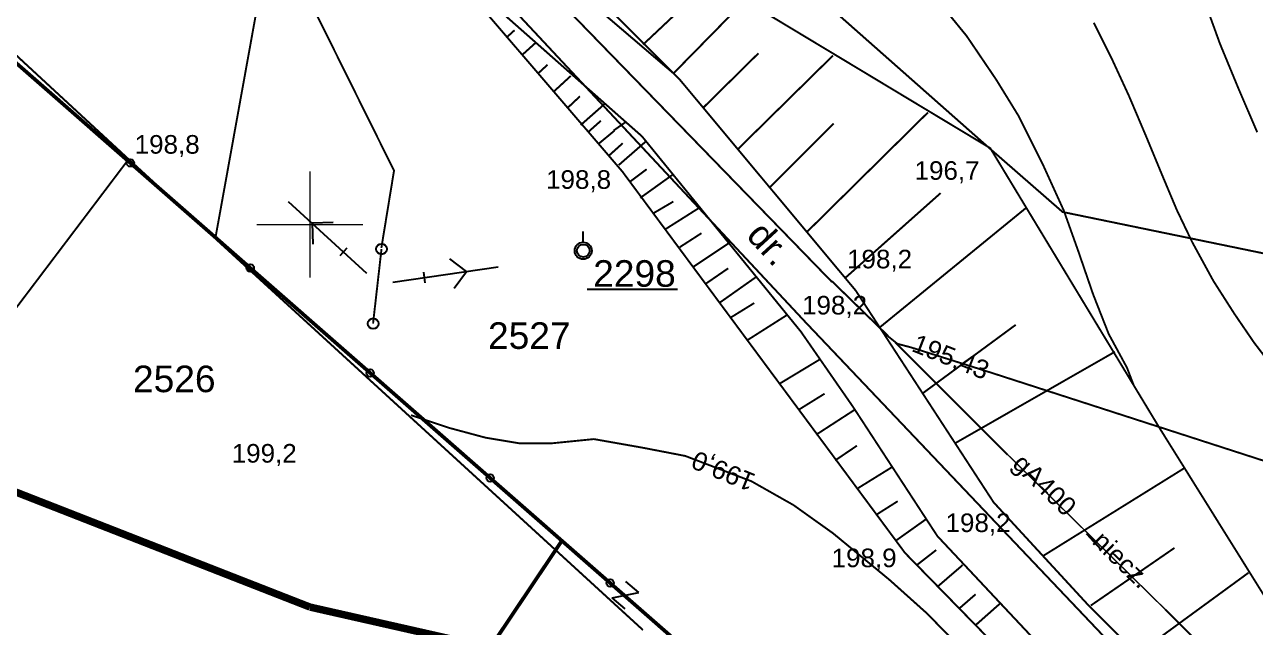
# Model space of a CAD drawing. Extents: x 7572697 to 7573818, y 5546684 to 5547005.
# Drawn here: x 7572786.6 to 7572844.5, y 5546881 to 5546909.4 of the extents above; entities that cross this region are included whole.
import ezdxf
from ezdxf.enums import TextEntityAlignment as Align

# ---------------------------------------------------------------- set-up
doc = ezdxf.new("R2010")
doc.units = 0
doc.header["$MEASUREMENT"] = 0
doc.linetypes.add('1', pattern=[2, 1, -1])
doc.linetypes.add('901', pattern=[0])
doc.styles.add('STYL_ARIAL', font='Arial', dxfattribs={"oblique": 0.1})

# ---------------------------------------------------------------- blocks, each defined once
blk = doc.blocks.new('131')
at = {"color": 0}
blk.add_line((0, 0.4), (0, 0.9), dxfattribs=at)
for radius in [0.4, 0.3]:
    blk.add_circle((0, 0), radius, dxfattribs=at)
blk = doc.blocks.new('510')
at = {"color": 0}
blk.add_circle((0, 0), 0.25, dxfattribs=at)
blk.add_circle((0, 0), 0.25, dxfattribs=at)
blk = doc.blocks.new('517')
at = {"color": 0}
for p, q in [((4.25, 0), (3.55, 0.7)), ((0.75, 0), (5.75, 0)), ((2.25, -0.25), (2.25, 0.25)), ((3.55, -0.7), (4.25, 0))]:
    blk.add_line(p, q, dxfattribs=at)
blk = doc.blocks.new('991')
at = {"color": 0}
for p, q in [((-0.4, 0.5), (0.4, 0.5)), ((0.4, 0.5), (-0.4, -0.5)), ((-0.4, -0.5), (0.4, -0.5))]:
    blk.add_line(p, q, dxfattribs=at)

msp = doc.modelspace()

# ---------------------------------------------------------------- linework, layer by layer
at = {"color": 6, "const_width": 0.35}
for points in [[(7572705, 5547005), (7572708, 5546918), (7572800, 5546882)], [(7573096, 5546815), (7572800, 5546882)]]:
    msp.add_lwpolyline(points, dxfattribs=at)
at = {"color": 2}
for points, const_width in [([(7572751.1935, 5546970.6923), (7572769.582, 5546954.0236), (7572772.6777, 5546951.2057), (7572782.3349, 5546940.7547), (7572799.6651, 5546922.935), (7572824.5492, 5546897.2969)], 0.09), ([(7573082.8418, 5546859.3988), (7573069.4142, 5546867.7993), (7573055.2061, 5546876.6099), (7573048.7238, 5546879.388), (7573037.479, 5546880.5786), (7573023.7075, 5546881.3724), (7572999.3658, 5546883.1583), (7572982.1547, 5546884.5474), (7572980.5672, 5546884.7458), (7572967.1396, 5546886.9948), (7572936.3686, 5546889.5745), (7572913.4689, 5546892.0219), (7572888.3997, 5546894.337), (7572845.6563, 5546898.4777), (7572835.3904, 5546900.5944), (7572831.7524, 5546903.7694), (7572805.0957, 5546927.3437), (7572800.9284, 5546931.9409), (7572850.4717, 5546932.2385)], 0.09), ([(7572824.5425, 5546897.3366), (7572827.1883, 5546894.7569)], 0.09), ([(7572826.9635, 5546894.919), (7572827.6249, 5546894.3899), (7572828.2732, 5546894.2179), (7572832.0435, 5546893.0273), (7572863.132, 5546882.9731)], 0.09), ([(7572827.5191, 5546894.456), (7572832.8108, 5546889.1643)], 0.09), ([(7572832.4321, 5546889.543), (7572840.2191, 5546881.8883)], 0.065), ([(7572836.5149, 5546885.4602), (7572837.1764, 5546884.7326)], 0.09), ([(7572840.2191, 5546881.8883), (7572851.8608, 5546870.2466)], 0.09)]:
    msp.add_lwpolyline(points, dxfattribs=dict(at, const_width=const_width))
at = {"color": 1}
for points, const_width in [([(7572803.3569, 5546898.9014), (7572803.9522, 5546902.5394), (7572800.0496, 5546910.4108), (7572799.8512, 5546911.9983), (7572783.3147, 5546914.7103), (7572773.0753, 5546922.7404), (7572771.091, 5546926.3122), (7572771.6201, 5546929.818), (7572778.1686, 5546941.9491), (7572786.0399, 5546952.4002), (7572792.1253, 5546955.2444), (7572801.4519, 5546957.0304)], 0.09), ([(7572800, 5546897.5), (7572800, 5546902.5)], 0.065), ([(7572800, 5546897.5), (7572800, 5546902.5)], 0.065), ([(7572800, 5546897.5), (7572800, 5546902.5)], 0.065), ([(7572797.5, 5546900), (7572802.5, 5546900)], 0.065), ([(7572797.5, 5546900), (7572802.5, 5546900)], 0.065), ([(7572797.5, 5546900), (7572802.5, 5546900)], 0.065)]:
    msp.add_lwpolyline(points, dxfattribs=dict(at, const_width=const_width))
at = {"color": 0, "linetype": '1', "const_width": 0.09}
for points in [[(7572720.6745, 5546935.6652), (7572744.9501, 5546945.6533), (7572748.2574, 5546946.447), (7572751.7631, 5546946.8439), (7572755.5995, 5546947.1085), (7572758.2454, 5546946.5132), (7572760.2297, 5546945.9179), (7572764.0001, 5546943.6027), (7572769.6092, 5546940.2293), (7572780.3248, 5546933.1517), (7572788.3946, 5546928.3231), (7572792.7073, 5546926.1006), (7572803.5553, 5546918.6261), (7572808.6485, 5546914.3266), (7572817.1416, 5546907.077)], [(7572847.3496, 5546871.3447), (7572836.5678, 5546882.1265), (7572832.1493, 5546886.9286), (7572825.667, 5546896.8902), (7572817.3988, 5546906.8121), (7572807.7415, 5546916.4694), (7572804.6459, 5546919.6179), (7572800.3464, 5546925.5446)], [(7572806.4913, 5546924.1357), (7572807.9796, 5546921.7875), (7572815.2556, 5546915.3052), (7572821.0103, 5546910.212), (7572831.9905, 5546903.5974), (7572839.9545, 5546890.4212), (7572847.2966, 5546878.6472), (7572851.993, 5546874.6123), (7572858.7928, 5546868.6989)], [(7572841.3435, 5546872.7073), (7572829.5034, 5546885.3411), (7572825.5347, 5546891.4266), (7572823.0873, 5546894.9587), (7572815.6128, 5546904.153), (7572805.9555, 5546912.6858), (7572814.6867, 5546902.4994), (7572827.9821, 5546884.5474), (7572839.0945, 5546873.1703)], [(7572803.3626, 5546898.8481), (7572802.9657, 5546895.3424)]]:
    msp.add_lwpolyline(points, dxfattribs=at)
at = {"color": 0, "linetype": '901', "const_width": 0.175}
for points in [[(7572746.3959, 5546942.4114), (7572782.642, 5546910.707), (7572820.7738, 5546877.2978)], [(7572811.8454, 5546885.1205), (7572808.6883, 5546880.4069), (7572809.6475, 5546879.3485)]]:
    msp.add_lwpolyline(points, dxfattribs=at)
at = {"color": 0, "const_width": 0.09}
for points in [[(7572758.3769, 5546933.1347), (7572767.1875, 5546925.0649), (7572775.7203, 5546917.3259), (7572782.8641, 5546911.042), (7572791.3969, 5546903.1442), (7572815.6592, 5546880.9192)], [(7572799.4543, 5546920.9544), (7572795.5517, 5546899.3644)], [(7572800.2141, 5546920.1471), (7572823.299, 5546895.4086), (7572845.9076, 5546871.5828)], [(7572815.6657, 5546908.4723), (7572817.9477, 5546910.622)], [(7572817.0945, 5546907.1163), (7572820.501, 5546910.589)], [(7572809.2562, 5546908.8163), (7572809.62, 5546909.147)], [(7572809.9838, 5546907.9895), (7572810.6453, 5546908.5848)], [(7572818.51, 5546905.5156), (7572821.0897, 5546908.0622)], [(7572820.1306, 5546903.5577), (7572824.5954, 5546907.9564)], [(7572810.7445, 5546907.1296), (7572811.1744, 5546907.5265)], [(7572811.439, 5546906.2366), (7572812.2658, 5546906.9973)], [(7572812.1336, 5546905.509), (7572812.6958, 5546906.0382)], [(7572812.7289, 5546904.6822), (7572813.8534, 5546905.6744)], [(7572813.0861, 5546904.3581), (7572813.6814, 5546904.8873)], [(7572823.3387, 5546899.622), (7572829.0603, 5546905.2775)], [(7572813.5557, 5546903.7892), (7572814.3164, 5546904.4176)], [(7572814.2767, 5546904.4242), (7572814.8389, 5546904.8211)], [(7572821.5858, 5546901.7122), (7572824.6285, 5546904.7549)], [(7572814.0452, 5546903.2336), (7572814.7067, 5546903.8289)], [(7572814.5148, 5546902.797), (7572815.8046, 5546903.9215)], [(7572791.5324, 5546903.2889), (7572791.5318, 5546903.2897), (7572791.5312, 5546903.2906), (7572791.5306, 5546903.2915), (7572791.5301, 5546903.2924), (7572791.5296, 5546903.2933), (7572791.5292, 5546903.2943), (7572791.5288, 5546903.2953), (7572791.5284, 5546903.2962), (7572791.5281, 5546903.2972), (7572791.5278, 5546903.2982), (7572791.5275, 5546903.2992), (7572791.5272, 5546903.3003), (7572791.527, 5546903.3013), (7572791.5269, 5546903.3023), (7572791.5267, 5546903.3034), (7572791.5266, 5546903.3044), (7572791.5266, 5546903.3054), (7572791.5266, 5546903.3065), (7572791.5266, 5546903.3075), (7572791.5266, 5546903.3086), (7572791.5267, 5546903.3096), (7572791.5268, 5546903.3107), (7572791.527, 5546903.3117), (7572791.5272, 5546903.3127), (7572791.5274, 5546903.3137), (7572791.5277, 5546903.3148), (7572791.528, 5546903.3158), (7572791.5283, 5546903.3168), (7572791.5287, 5546903.3177), (7572791.5291, 5546903.3187), (7572791.5295, 5546903.3196), (7572791.53, 5546903.3206), (7572791.5305, 5546903.3215), (7572791.5311, 5546903.3224), (7572791.5316, 5546903.3233), (7572791.5322, 5546903.3241), (7572791.5328, 5546903.325), (7572791.5335, 5546903.3258), (7572791.5342, 5546903.3266), (7572791.5349, 5546903.3274), (7572791.5356, 5546903.3281), (7572791.5364, 5546903.3288), (7572791.5372, 5546903.3295), (7572791.538, 5546903.3302), (7572791.5388, 5546903.3308), (7572791.5397, 5546903.3314), (7572791.5406, 5546903.332), (7572791.5415, 5546903.3325), (7572791.5424, 5546903.333), (7572791.5433, 5546903.3335), (7572791.5443, 5546903.334), (7572791.5452, 5546903.3344), (7572791.5462, 5546903.3348), (7572791.5472, 5546903.3351), (7572791.5482, 5546903.3354), (7572791.5492, 5546903.3357), (7572791.5502, 5546903.3359), (7572791.5512, 5546903.3361), (7572791.5523, 5546903.3363), (7572791.5533, 5546903.3364), (7572791.5544, 5546903.3365), (7572791.5554, 5546903.3366), (7572791.5564, 5546903.3366), (7572791.5575, 5546903.3366), (7572791.5585, 5546903.3365), (7572791.5596, 5546903.3364), (7572791.5606, 5546903.3363), (7572791.5617, 5546903.3362), (7572791.5627, 5546903.336), (7572791.5637, 5546903.3357), (7572791.5647, 5546903.3355), (7572791.5657, 5546903.3352), (7572791.5667, 5546903.3348), (7572791.5677, 5546903.3345), (7572791.5687, 5546903.3341), (7572791.5696, 5546903.3336), (7572791.5705, 5546903.3331), (7572791.5715, 5546903.3326), (7572791.5724, 5546903.3321), (7572791.5732, 5546903.3315), (7572791.5741, 5546903.3309), (7572791.5749, 5546903.3303), (7572791.5758, 5546903.3297), (7572791.5765, 5546903.329), (7572791.5773, 5546903.3283), (7572791.5781, 5546903.3275), (7572791.5788, 5546903.3268), (7572791.5795, 5546903.326), (7572791.5801, 5546903.3252), (7572791.5808, 5546903.3243), (7572791.5814, 5546903.3235), (7572791.5819, 5546903.3226), (7572791.5825, 5546903.3217), (7572791.583, 5546903.3208), (7572791.5835, 5546903.3199), (7572791.5839, 5546903.3189), (7572791.5843, 5546903.3179), (7572791.5847, 5546903.317), (7572791.5851, 5546903.316), (7572791.5854, 5546903.315), (7572791.5856, 5546903.314), (7572791.5859, 5546903.313), (7572791.5861, 5546903.3119), (7572791.5863, 5546903.3109), (7572791.5864, 5546903.3099), (7572791.5865, 5546903.3088), (7572791.5865, 5546903.3078), (7572791.5866, 5546903.3067), (7572791.5865, 5546903.3057), (7572791.5865, 5546903.3046), (7572791.5864, 5546903.3036), (7572791.5863, 5546903.3025), (7572791.5861, 5546903.3015), (7572791.5859, 5546903.3005), (7572791.5857, 5546903.2995), (7572791.5854, 5546903.2984), (7572791.5851, 5546903.2974), (7572791.5848, 5546903.2965), (7572791.5844, 5546903.2955), (7572791.584, 5546903.2945), (7572791.5836, 5546903.2936), (7572791.5831, 5546903.2926), (7572791.5826, 5546903.2917), (7572791.5821, 5546903.2908), (7572791.5815, 5546903.2899), (7572791.5809, 5546903.2891), (7572791.5803, 5546903.2882), (7572791.5796, 5546903.2874), (7572791.5789, 5546903.2866), (7572791.5782, 5546903.2858), (7572791.5775, 5546903.2851), (7572791.5767, 5546903.2844), (7572791.5759, 5546903.2837), (7572791.5751, 5546903.283), (7572791.5743, 5546903.2824), (7572791.5734, 5546903.2818), (7572791.5726, 5546903.2812), (7572791.5717, 5546903.2807), (7572791.5707, 5546903.2802), (7572791.5698, 5546903.2797), (7572791.5689, 5546903.2792), (7572791.5679, 5546903.2788), (7572791.5669, 5546903.2785), (7572791.5659, 5546903.2781), (7572791.5649, 5546903.2778), (7572791.5639, 5546903.2775), (7572791.5629, 5546903.2773), (7572791.5619, 5546903.2771), (7572791.5609, 5546903.2769), (7572791.5598, 5546903.2768), (7572791.5588, 5546903.2767), (7572791.5577, 5546903.2766), (7572791.5567, 5546903.2766), (7572791.5556, 5546903.2766), (7572791.5546, 5546903.2767), (7572791.5535, 5546903.2768), (7572791.5525, 5546903.2769), (7572791.5515, 5546903.277), (7572791.5504, 5546903.2772), (7572791.5494, 5546903.2775), (7572791.5484, 5546903.2777), (7572791.5474, 5546903.278), (7572791.5464, 5546903.2784), (7572791.5454, 5546903.2787), (7572791.5445, 5546903.2791), (7572791.5435, 5546903.2796), (7572791.5426, 5546903.2801), (7572791.5417, 5546903.2806), (7572791.5408, 5546903.2811), (7572791.5399, 5546903.2817), (7572791.539, 5546903.2823), (7572791.5382, 5546903.2829), (7572791.5374, 5546903.2835), (7572791.5366, 5546903.2842), (7572791.5358, 5546903.2849), (7572791.5351, 5546903.2857), (7572791.5343, 5546903.2864), (7572791.5337, 5546903.2872), (7572791.5324, 5546903.2889)], [(7572791.463, 5546903.0648), (7572781.012, 5546889.2403)], [(7572815.0374, 5546902.0099), (7572815.8311, 5546902.6052)], [(7572815.5335, 5546901.2558), (7572817.0549, 5546902.3472)], [(7572825.1577, 5546897.4789), (7572829.6556, 5546901.4807)], [(7572816.1288, 5546900.5216), (7572817.0879, 5546901.0838)], [(7572816.691, 5546899.7675), (7572818.3116, 5546900.7928)], [(7572826.8047, 5546895.1704), (7572833.6839, 5546900.7928)], [(7572817.3855, 5546898.9341), (7572818.4108, 5546899.5956)], [(7572817.9809, 5546897.9816), (7572819.6676, 5546899.1061)], [(7572818.6092, 5546897.2143), (7572819.6675, 5546897.9419)], [(7572819.2707, 5546896.328), (7572820.9574, 5546897.5186)], [(7572817.2863, 5546896.9497), (7572813.0199, 5546896.9497)], [(7572819.7668, 5546895.6136), (7572820.8913, 5546896.3081)], [(7572820.5936, 5546894.5751), (7572822.4126, 5546895.7327)], [(7572828.7891, 5546892.0417), (7572833.1878, 5546895.2828)], [(7572830.3435, 5546889.7134), (7572837.851, 5546894.0129)], [(7572822.0488, 5546892.4915), (7572823.967, 5546893.6491)], [(7572822.9749, 5546891.281), (7572824.1986, 5546892.0417)], [(7572823.8017, 5546890.1103), (7572825.5876, 5546891.2679)], [(7572824.6946, 5546888.8998), (7572825.7199, 5546889.5943)], [(7572796.0964, 5546888.3201), (7572796.0958, 5546888.3209), (7572796.0952, 5546888.3218), (7572796.0947, 5546888.3227), (7572796.0942, 5546888.3236), (7572796.0937, 5546888.3245), (7572796.0933, 5546888.3255), (7572796.0929, 5546888.3264), (7572796.0925, 5546888.3274), (7572796.0921, 5546888.3284), (7572796.0918, 5546888.3294), (7572796.0915, 5546888.3304), (7572796.0913, 5546888.3314), (7572796.0911, 5546888.3325), (7572796.0909, 5546888.3335), (7572796.0908, 5546888.3345), (7572796.0907, 5546888.3356), (7572796.0906, 5546888.3366), (7572796.0906, 5546888.3377), (7572796.0906, 5546888.3387), (7572796.0907, 5546888.3398), (7572796.0908, 5546888.3408), (7572796.0909, 5546888.3418), (7572796.0911, 5546888.3429), (7572796.0913, 5546888.3439), (7572796.0915, 5546888.3449), (7572796.0918, 5546888.3459), (7572796.0921, 5546888.3469), (7572796.0924, 5546888.3479), (7572796.0928, 5546888.3489), (7572796.0932, 5546888.3499), (7572796.0936, 5546888.3508), (7572796.0941, 5546888.3518), (7572796.0946, 5546888.3527), (7572796.0951, 5546888.3536), (7572796.0957, 5546888.3545), (7572796.0963, 5546888.3553), (7572796.0969, 5546888.3562), (7572796.0976, 5546888.357), (7572796.0983, 5546888.3578), (7572796.099, 5546888.3585), (7572796.0997, 5546888.3593), (7572796.1005, 5546888.36), (7572796.1013, 5546888.3607), (7572796.1021, 5546888.3614), (7572796.1029, 5546888.362), (7572796.1038, 5546888.3626), (7572796.1046, 5546888.3632), (7572796.1055, 5546888.3637), (7572796.1064, 5546888.3642), (7572796.1074, 5546888.3647), (7572796.1083, 5546888.3651), (7572796.1093, 5546888.3656), (7572796.1103, 5546888.3659), (7572796.1112, 5546888.3663), (7572796.1122, 5546888.3666), (7572796.1133, 5546888.3669), (7572796.1143, 5546888.3671), (7572796.1153, 5546888.3673), (7572796.1163, 5546888.3675), (7572796.1174, 5546888.3676), (7572796.1184, 5546888.3677), (7572796.1195, 5546888.3678), (7572796.1205, 5546888.3678), (7572796.1216, 5546888.3678), (7572796.1226, 5546888.3677), (7572796.1236, 5546888.3676), (7572796.1247, 5546888.3675), (7572796.1257, 5546888.3674), (7572796.1268, 5546888.3672), (7572796.1278, 5546888.3669), (7572796.1288, 5546888.3667), (7572796.1298, 5546888.3664), (7572796.1308, 5546888.366), (7572796.1318, 5546888.3656), (7572796.1327, 5546888.3652), (7572796.1337, 5546888.3648), (7572796.1346, 5546888.3643), (7572796.1355, 5546888.3638), (7572796.1364, 5546888.3633), (7572796.1373, 5546888.3627), (7572796.1382, 5546888.3621), (7572796.139, 5546888.3615), (7572796.1398, 5546888.3608), (7572796.1406, 5546888.3602), (7572796.1414, 5546888.3594), (7572796.1421, 5546888.3587), (7572796.1428, 5546888.3579), (7572796.1435, 5546888.3572), (7572796.1442, 5546888.3563), (7572796.1448, 5546888.3555), (7572796.1454, 5546888.3547), (7572796.146, 5546888.3538), (7572796.1465, 5546888.3529), (7572796.1471, 5546888.352), (7572796.1475, 5546888.351), (7572796.148, 5546888.3501), (7572796.1484, 5546888.3491), (7572796.1488, 5546888.3482), (7572796.1491, 5546888.3472), (7572796.1494, 5546888.3462), (7572796.1497, 5546888.3452), (7572796.1499, 5546888.3441), (7572796.1502, 5546888.3431), (7572796.1503, 5546888.3421), (7572796.1505, 5546888.341), (7572796.1505, 5546888.34), (7572796.1506, 5546888.339), (7572796.1506, 5546888.3379), (7572796.1506, 5546888.3369), (7572796.1506, 5546888.3358), (7572796.1505, 5546888.3348), (7572796.1504, 5546888.3337), (7572796.1502, 5546888.3327), (7572796.15, 5546888.3317), (7572796.1498, 5546888.3306), (7572796.1495, 5546888.3296), (7572796.1492, 5546888.3286), (7572796.1489, 5546888.3276), (7572796.1485, 5546888.3267), (7572796.1481, 5546888.3257), (7572796.1476, 5546888.3247), (7572796.1472, 5546888.3238), (7572796.1467, 5546888.3229), (7572796.1461, 5546888.322), (7572796.1456, 5546888.3211), (7572796.145, 5546888.3202), (7572796.1443, 5546888.3194), (7572796.1437, 5546888.3186), (7572796.143, 5546888.3178), (7572796.1423, 5546888.317), (7572796.1415, 5546888.3163), (7572796.1408, 5546888.3156), (7572796.14, 5546888.3149), (7572796.1392, 5546888.3142), (7572796.1384, 5546888.3136), (7572796.1375, 5546888.313), (7572796.1366, 5546888.3124), (7572796.1357, 5546888.3119), (7572796.1348, 5546888.3114), (7572796.1339, 5546888.3109), (7572796.1329, 5546888.3104), (7572796.132, 5546888.31), (7572796.131, 5546888.3096), (7572796.13, 5546888.3093), (7572796.129, 5546888.309), (7572796.128, 5546888.3087), (7572796.127, 5546888.3085), (7572796.126, 5546888.3083), (7572796.1249, 5546888.3081), (7572796.1239, 5546888.308), (7572796.1228, 5546888.3079), (7572796.1218, 5546888.3078), (7572796.1207, 5546888.3078), (7572796.1197, 5546888.3078), (7572796.1186, 5546888.3079), (7572796.1176, 5546888.3079), (7572796.1166, 5546888.3081), (7572796.1155, 5546888.3082), (7572796.1145, 5546888.3084), (7572796.1135, 5546888.3087), (7572796.1125, 5546888.3089), (7572796.1115, 5546888.3092), (7572796.1105, 5546888.3096), (7572796.1095, 5546888.3099), (7572796.1085, 5546888.3103), (7572796.1076, 5546888.3108), (7572796.1066, 5546888.3112), (7572796.1057, 5546888.3117), (7572796.1048, 5546888.3123), (7572796.1039, 5546888.3129), (7572796.1031, 5546888.3134), (7572796.1022, 5546888.3141), (7572796.1014, 5546888.3147), (7572796.1006, 5546888.3154), (7572796.0999, 5546888.3161), (7572796.0991, 5546888.3169), (7572796.0984, 5546888.3176), (7572796.0977, 5546888.3184), (7572796.0964, 5546888.3201)], [(7572825.7001, 5546887.5504), (7572827.3537, 5546888.5757)], [(7572834.4776, 5546884.4085), (7572841.1253, 5546888.5426)], [(7572826.646, 5546886.3532), (7572827.6382, 5546886.9816)], [(7572827.5191, 5546885.103), (7572829.0074, 5546886.1613)], [(7572828.5576, 5546883.9918), (7572829.4506, 5546884.6863)], [(7572836.72, 5546882.0735), (7572840.6557, 5546884.7855)], [(7572829.5034, 5546882.9533), (7572830.694, 5546883.9786)], [(7572838.8432, 5546879.7452), (7572844.1349, 5546883.6147)], [(7572830.5419, 5546881.9412), (7572831.3026, 5546882.6027)], [(7572831.3225, 5546881.1673), (7572832.4801, 5546882.1926)]]:
    msp.add_lwpolyline(points, dxfattribs=at)
at = {"color": 37, "linetype": '1', "const_width": 0.09}
for points in [[(7572841.9653, 5546910.794), (7572842.7922, 5546908.512), (7572843.6521, 5546906.4284), (7572844.545, 5546904.3448)], [(7572829.4241, 5546910.6617), (7572830.8793, 5546908.8758), (7572832.2683, 5546906.8253), (7572833.3267, 5546905.1055), (7572834.4512, 5546902.8565), (7572835.4433, 5546900.6737), (7572836.1048, 5546898.8216), (7572836.8324, 5546896.705), (7572837.56, 5546894.8529), (7572838.4199, 5546893.2654), (7572838.7506, 5546892.4055)]]:
    msp.add_lwpolyline(points, dxfattribs=at)
at = {"color": 37, "const_width": 0.09}
for points in [[(7572836.8588, 5546909.4975), (7572837.7187, 5546907.7778), (7572838.5125, 5546906.058), (7572839.3393, 5546904.1067), (7572840.0669, 5546902.3472), (7572840.7614, 5546900.6935), (7572841.489, 5546899.1722), (7572842.4812, 5546897.3532), (7572843.4734, 5546895.7988), (7572844.3994, 5546894.4428), (7572845.2593, 5546893.3183)], [(7572804.7517, 5546891.0297), (7572806.5376, 5546890.4344), (7572808.2574, 5546889.9714), (7572809.8449, 5546889.7068), (7572811.3663, 5546889.7068), (7572813.3507, 5546889.9052), (7572815.5996, 5546889.5083), (7572817.6501, 5546889.1115), (7572820.759, 5546887.9208), (7572822.7434, 5546886.7964), (7572824.5954, 5546885.4735), (7572827.2413, 5546883.2906), (7572829.0272, 5546881.6899), (7572831.4085, 5546879.2425), (7572833.0621, 5546877.4566), (7572835.1126, 5546875.5384), (7572835.9064, 5546874.7446), (7572836.8986, 5546873.8186), (7572837.1631, 5546873.4878)]]:
    msp.add_lwpolyline(points, dxfattribs=at)
at = {"color": 0}
for centre in [(7572791.5508, 5546902.9015), (7572797.1919, 5546897.9591), (7572802.8331, 5546893.0166), (7572808.4742, 5546888.0741), (7572814.1153, 5546883.1317)]:
    msp.add_circle(centre, 0.175, dxfattribs=at)

# ---------------------------------------------------------------- block references
for name, p, rotation in [('517', (7572803.23, 5546897.19), 137.48674), ('517', (7572803.16, 5546897.19), 8.24465), ('991', (7572814.84, 5546882.56), 140.31736)]:
    msp.add_blockref(name, p, dxfattribs=dict(at, rotation=rotation))
for name, p in [('131', (7572812.85, 5546898.77)), ('510', (7572803.36, 5546898.85)), ('510', (7572802.97, 5546895.34))]:
    msp.add_blockref(name, p, dxfattribs=at)

# ---------------------------------------------------------------- texts
at = {"color": 0, "style": 'STYL_ARIAL'}
for s, height, p in [('198,8', 0.875, (7572791.755, 5546904.2123)), ('196,7', 0.875, (7572828.4319, 5546902.9818)), ('198,8', 0.875, (7572811.1017, 5546902.5585)), ('198,2', 0.875, (7572825.2569, 5546898.8146)), ('2298', 1.25, (7572813.3176, 5546898.3239)), ('198,2', 0.875, (7572823.1402, 5546896.6449)), ('2527', 1.25, (7572808.3708, 5546895.4006)), ('2526', 1.25, (7572791.6756, 5546893.3633)), ('199,2', 0.875, (7572796.3191, 5546889.6734)), ('198,2', 0.875, (7572829.8871, 5546886.4057)), ('198,9', 0.875, (7572824.5293, 5546884.752))]:
    msp.add_text(s, height=height, dxfattribs=at).set_placement(p, align=Align.TOP_LEFT)
for s, height, rotation, p in [('dr.', 1.25, 312.6141, (7572821.3889, 5546900.2902)), ('195,43', 0.875, 338.3691, (7572828.563, 5546894.8745)), ('199,0', 0.875, 157.6938, (7572820.6833, 5546887.4121)), ('gA400     niecz.', 0.875, 315.924, (7572833.5846, 5546889.2983))]:
    msp.add_text(s, height=height, rotation=rotation, dxfattribs=at).set_placement(p, align=Align.TOP_LEFT)

doc.saveas('drawing.dxf')
